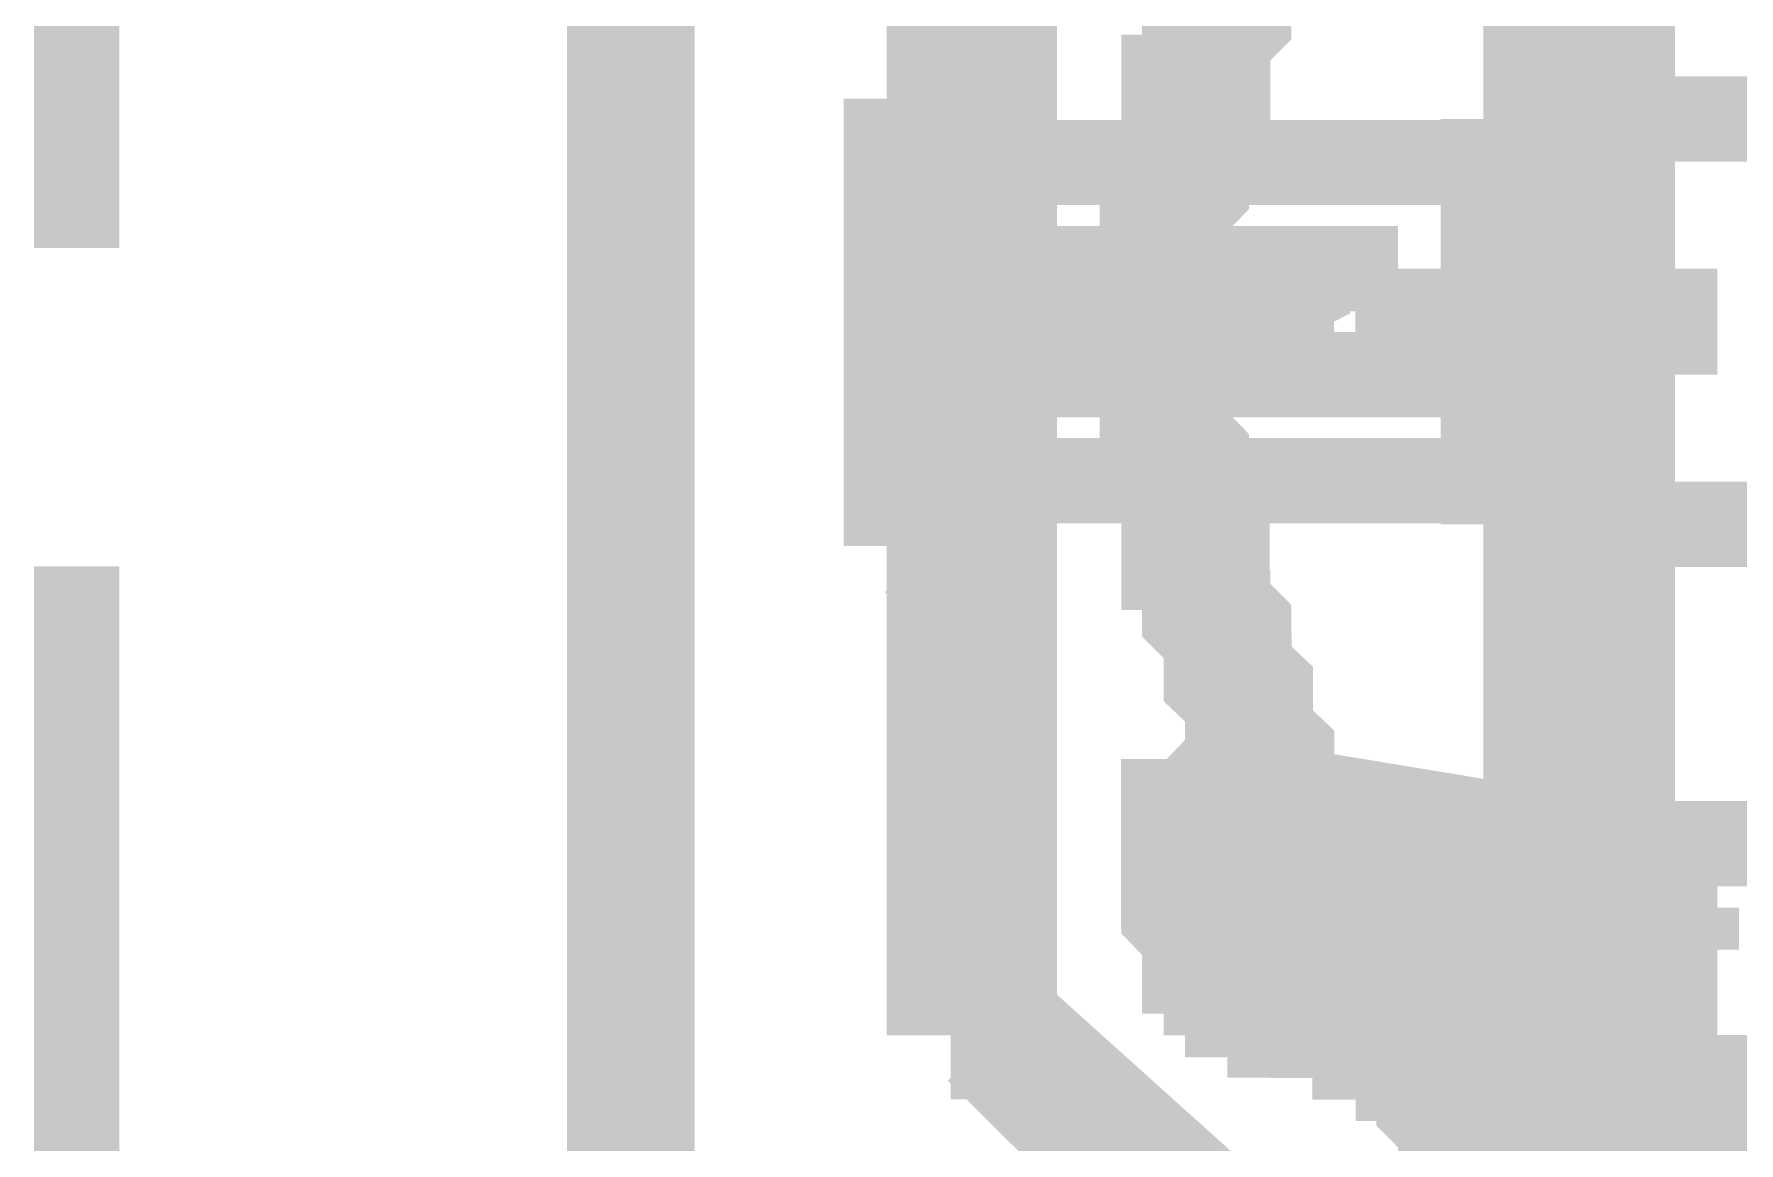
# Model space of a CAD drawing. Extents: x 0.1 to 11.6, y 0.3 to 16.2.
# Drawn here: x 8.1083 to 8.2417, y 13.3916 to 13.4783 of the extents above; entities that cross this region are included whole.
import ezdxf

# ---------------------------------------------------------------- set-up
doc = ezdxf.new("R2010")
doc.units = 0
doc.header["$MEASUREMENT"] = 0

msp = doc.modelspace()

# ---------------------------------------------------------------- linework, layer by layer
at = {"color": 0}
for points, const_width in [([(8.155, 13.25), (8.155, 13.9)], 0.01), ([(8.23167, 13.3867), (8.23167, 13.525)], 0.01), ([(8.22835, 13.3967), (8.22835, 13.515)], 0.01), ([(8.11165, 13.5133), (8.11165, 13.4616)], 0.00667), ([(8.18001, 13.51), (8.18001, 13.4017)], 0.01), ([(8.22667, 13.51), (8.22667, 13.4017)], 0.01), ([(8.185, 13.5084), (8.185, 13.4683)], 0.00667), ([(8.18164, 13.5), (8.18164, 13.4567)], 0.00667), ([(8.20833, 13.495), (8.20833, 13.4933), (8.20665, 13.4916), (8.20665, 13.49), (8.20665, 13.4883), (8.20503, 13.4883), (8.20503, 13.4867), (8.20503, 13.485), (8.20335, 13.4833), (8.20335, 13.4817), (8.20167, 13.48), (8.20167, 13.4783), (8.20167, 13.4767), (8.20167, 13.475), (8.19997, 13.475), (8.19997, 13.4733), (8.19997, 13.4717), (8.19997, 13.47), (8.19997, 13.4683), (8.19835, 13.4683)], 0.00667), ([(8.22835, 13.4867), (8.22835, 13.4233)], 0.00667), ([(8.20335, 13.485), (8.20167, 13.4833), (8.20167, 13.4817), (8.20167, 13.48), (8.19997, 13.4783), (8.19997, 13.4767), (8.19997, 13.475), (8.19997, 13.4733), (8.19835, 13.4733), (8.19835, 13.4717), (8.19835, 13.47), (8.19835, 13.4683), (8.19835, 13.4667), (8.19667, 13.465), (8.19667, 13.4633), (8.19667, 13.4616), (8.19667, 13.46), (8.19667, 13.4583), (8.19667, 13.4567), (8.19667, 13.455), (8.19667, 13.4533), (8.19667, 13.4517), (8.19667, 13.45), (8.19667, 13.4483), (8.19667, 13.4467), (8.19835, 13.445), (8.19835, 13.4434), (8.19835, 13.4417), (8.19835, 13.44), (8.19835, 13.4383), (8.19997, 13.4383), (8.19997, 13.4367), (8.19997, 13.435), (8.19997, 13.4333), (8.20167, 13.4316), (8.20167, 13.43), (8.20167, 13.4283), (8.20335, 13.4267), (8.20335, 13.425), (8.20335, 13.4233), (8.20503, 13.4217), (8.20503, 13.42), (8.20665, 13.4183), (8.20665, 13.4167), (8.20833, 13.415)], 0.01), ([(8.185, 13.48), (8.18164, 13.48)], 0.00667), ([(8.185, 13.4783), (8.185, 13.48)], 0.00667), ([(8.185, 13.48), (8.18668, 13.48)], 0.00667), ([(8.18164, 13.4783), (8.185, 13.4783)], 0.00667), ([(8.17665, 13.4733), (8.17665, 13.4383)], 0.01), ([(8.17665, 13.4733), (8.17833, 13.4733)], 0.01), ([(8.17833, 13.4733), (8.18001, 13.4733)], 0.01), ([(8.18001, 13.4733), (8.185, 13.475)], 0.00667), ([(8.22667, 13.4717), (8.22835, 13.4717)], 0.01), ([(8.18164, 13.4717), (8.185, 13.4733)], 0.00667), ([(8.18001, 13.4717), (8.185, 13.4717)], 0.00667), ([(8.18001, 13.4717), (8.18164, 13.4717)], 0.00667), ([(8.185, 13.4717), (8.18164, 13.47)], 0.00667), ([(8.185, 13.4717), (8.18668, 13.4717)], 0.00667), ([(8.22168, 13.44), (8.22168, 13.4717)], 0.00667), ([(8.22168, 13.4717), (8.22667, 13.4717)], 0.00667), ([(8.22835, 13.4717), (8.26833, 13.4717)], 0.00667), ([(8.185, 13.4667), (8.185, 13.4683)], 0.00667), ([(8.185, 13.4683), (8.22168, 13.4683)], 0.00667), ([(8.22835, 13.4683), (8.22999, 13.4683)], 0.00667), ([(8.185, 13.445), (8.185, 13.4667)], 0.00667), ([(8.17833, 13.4633), (8.17665, 13.4633)], 0.00667), ([(8.18001, 13.4633), (8.18001, 13.4616), (8.17833, 13.4616)], 0.00667), ([(8.17833, 13.4616), (8.17833, 13.4633)], 0.00667), ([(8.17833, 13.4616), (8.17833, 13.4483)], 0.00667), ([(8.18668, 13.46), (8.185, 13.4616)], 0.00667), ([(8.18668, 13.4517), (8.18668, 13.46)], 0.00667), ([(8.18668, 13.46), (8.19, 13.46)], 0.00667), ([(8.19, 13.46), (8.19, 13.4583), (8.18832, 13.4583), (8.18668, 13.4583), (8.18668, 13.4567)], 0.00667), ([(8.19, 13.4517), (8.19, 13.46)], 0.00667), ([(8.19, 13.4583), (8.19, 13.46)], 0.00667), ([(8.215, 13.46), (8.19, 13.46)], 0.00667), ([(8.215, 13.4517), (8.21669, 13.4517), (8.21669, 13.4533), (8.21832, 13.4533), (8.21832, 13.455), (8.21832, 13.4567), (8.21832, 13.4583), (8.21669, 13.4583), (8.215, 13.4583), (8.215, 13.46)], 0.00667), ([(8.23665, 13.46), (8.22835, 13.46)], 0.00667), ([(8.23665, 13.455), (8.23665, 13.46)], 0.00667), ([(8.19, 13.4533), (8.19, 13.4583)], 0.00667), ([(8.19, 13.4583), (8.20665, 13.4583)], 0.00667), ([(8.20833, 13.455), (8.20665, 13.4583)], 0.00667), ([(8.20665, 13.4533), (8.20665, 13.4583)], 0.00667), ([(8.18164, 13.4567), (8.18164, 13.4533)], 0.00667), ([(8.185, 13.4567), (8.18164, 13.4567)], 0.00667), ([(8.18668, 13.455), (8.18668, 13.4533), (8.18832, 13.4533), (8.18832, 13.4517), (8.19, 13.4517)], 0.00667), ([(8.20833, 13.455), (8.20665, 13.4533)], 0.00667), ([(8.23665, 13.455), (8.22835, 13.455)], 0.00667), ([(8.23665, 13.4517), (8.23665, 13.455)], 0.00667), ([(8.18164, 13.4533), (8.18164, 13.4117)], 0.00667), ([(8.185, 13.4533), (8.18164, 13.4533)], 0.00667), ([(8.19, 13.4533), (8.19, 13.4517)], 0.00667), ([(8.19, 13.4533), (8.20665, 13.4533)], 0.00667), ([(8.18668, 13.4517), (8.185, 13.45)], 0.00667), ([(8.18668, 13.4517), (8.19, 13.4517)], 0.00667), ([(8.215, 13.4517), (8.19, 13.4517)], 0.00667), ([(8.23665, 13.4517), (8.22835, 13.4517)], 0.00667), ([(8.17833, 13.4483), (8.17665, 13.4483)], 0.00667), ([(8.18001, 13.4483), (8.17833, 13.4483)], 0.00667), ([(8.17833, 13.4483), (8.18001, 13.4483)], 0.00667), ([(8.185, 13.445), (8.185, 13.4434)], 0.00667), ([(8.185, 13.4434), (8.22168, 13.4434)], 0.00667), ([(8.185, 13.4434), (8.185, 13.4017)], 0.00667), ([(8.19835, 13.4434), (8.19997, 13.4417), (8.19997, 13.44), (8.19997, 13.4383), (8.19997, 13.4367), (8.20167, 13.435), (8.20167, 13.4333), (8.20167, 13.4316), (8.20335, 13.43), (8.20335, 13.4283), (8.20335, 13.4267), (8.20503, 13.425), (8.20503, 13.4233), (8.20665, 13.4217), (8.20665, 13.42), (8.20833, 13.4183), (8.20833, 13.4167)], 0.00667), ([(8.22835, 13.4434), (8.22999, 13.4434)], 0.00667), ([(8.22667, 13.44), (8.22835, 13.44)], 0.01), ([(8.17665, 13.4383), (8.17833, 13.4383)], 0.01), ([(8.17833, 13.4383), (8.18001, 13.4367)], 0.01), ([(8.18001, 13.44), (8.185, 13.44)], 0.00667), ([(8.18001, 13.44), (8.18164, 13.44)], 0.00667), ([(8.18164, 13.44), (8.185, 13.44)], 0.00667), ([(8.185, 13.4383), (8.185, 13.44)], 0.00667), ([(8.22168, 13.44), (8.22667, 13.44)], 0.00667), ([(8.22835, 13.44), (8.26833, 13.44)], 0.00667), ([(8.185, 13.4383), (8.18164, 13.4383)], 0.00667), ([(8.11165, 13.4367), (8.11165, 13.3867)], 0.00667), ([(8.18001, 13.4367), (8.185, 13.4367)], 0.00667), ([(8.185, 13.4333), (8.18164, 13.4316)], 0.00667), ([(8.185, 13.4316), (8.185, 13.4333)], 0.00667), ([(8.18164, 13.4316), (8.185, 13.4316)], 0.00667), ([(8.185, 13.4316), (8.185, 13.43)], 0.00667), ([(8.18164, 13.43), (8.185, 13.43)], 0.00667), ([(8.185, 13.43), (8.18668, 13.43)], 0.00667), ([(8.18001, 13.4283), (8.18001, 13.4267)], 0.00667), ([(8.18001, 13.4283), (8.185, 13.4283)], 0.00667), ([(8.185, 13.4283), (8.18164, 13.4283)], 0.00667), ([(8.185, 13.4283), (8.18668, 13.4283)], 0.00667), ([(8.185, 13.4283), (8.18668, 13.4283)], 0.00667), ([(8.18001, 13.425), (8.185, 13.425)], 0.00667), ([(8.18001, 13.425), (8.18164, 13.425)], 0.00667), ([(8.185, 13.425), (8.18668, 13.425)], 0.00667), ([(8.22835, 13.425), (8.22835, 13.4233)], 0.00667), ([(8.22835, 13.4233), (8.22999, 13.4233)], 0.00667), ([(8.185, 13.4217), (8.18164, 13.4217)], 0.00667), ([(8.185, 13.4217), (8.18668, 13.4217)], 0.00667), ([(8.18164, 13.42), (8.185, 13.42)], 0.00667), ([(8.185, 13.4183), (8.185, 13.42)], 0.00667), ([(8.185, 13.42), (8.18668, 13.42)], 0.00667), ([(8.20833, 13.4167), (8.20665, 13.4183), (8.20503, 13.4183), (8.20335, 13.4183), (8.20335, 13.42), (8.20167, 13.42), (8.19997, 13.42), (8.19835, 13.4183), (8.19667, 13.4183), (8.19667, 13.4167), (8.19667, 13.415), (8.19667, 13.4134), (8.19667, 13.4117), (8.19835, 13.4117), (8.19835, 13.41)], 0.00667), ([(8.22168, 13.4167), (8.20167, 13.42)], 0.00667), ([(8.20167, 13.42), (8.20335, 13.42)], 0.00667), ([(8.18164, 13.4183), (8.185, 13.4183)], 0.00667), ([(8.185, 13.4183), (8.185, 13.4167)], 0.00667), ([(8.185, 13.4167), (8.18164, 13.4167)], 0.00667), ([(8.20833, 13.4017), (8.20665, 13.4017), (8.20665, 13.4033), (8.20503, 13.4033), (8.20335, 13.4033), (8.20335, 13.405), (8.20167, 13.405), (8.20167, 13.4067), (8.19997, 13.4067), (8.19997, 13.4083), (8.19835, 13.41), (8.19835, 13.4117), (8.19835, 13.4134), (8.19835, 13.415), (8.19997, 13.415), (8.20167, 13.415)], 0.01), ([(8.20167, 13.415), (8.20833, 13.415)], 0.01), ([(8.20833, 13.415), (8.215, 13.415)], 0.01), ([(8.22168, 13.415), (8.20833, 13.4167)], 0.00667), ([(8.215, 13.415), (8.215, 13.4017)], 0.01), ([(8.22168, 13.4167), (8.22168, 13.415)], 0.00667), ([(8.22168, 13.4167), (8.22168, 13.4134)], 0.00667), ([(8.22168, 13.4167), (8.22331, 13.4167)], 0.00667), ([(8.22835, 13.415), (8.22667, 13.415)], 0.01), ([(8.18001, 13.415), (8.18164, 13.415)], 0.00667), ([(8.18001, 13.415), (8.185, 13.415)], 0.00667), ([(8.185, 13.415), (8.18668, 13.415)], 0.00667), ([(8.21001, 13.4117), (8.21001, 13.4134)], 0.01), ([(8.215, 13.4134), (8.21001, 13.4134)], 0.01), ([(8.22168, 13.4017), (8.22168, 13.415)], 0.00667), ([(8.22168, 13.415), (8.22168, 13.4134)], 0.00667), ([(8.22168, 13.415), (8.22331, 13.415)], 0.00667), ([(8.22667, 13.415), (8.22331, 13.415)], 0.00667), ([(8.22835, 13.415), (8.22999, 13.415)], 0.00667), ([(8.22835, 13.415), (8.22835, 13.4017)], 0.00667), ([(8.24001, 13.415), (8.23665, 13.415)], 0.00667), ([(8.23665, 13.41), (8.23665, 13.415)], 0.00667), ([(8.28168, 13.415), (8.24001, 13.415)], 0.00667), ([(8.18001, 13.4134), (8.18001, 13.4117)], 0.00667), ([(8.185, 13.4117), (8.185, 13.4134)], 0.00667), ([(8.21001, 13.4117), (8.21001, 13.405)], 0.01), ([(8.22168, 13.4033), (8.22168, 13.4134)], 0.00667), ([(8.22331, 13.4117), (8.22168, 13.4117), (8.22168, 13.4134)], 0.00667), ([(8.22168, 13.4134), (8.22331, 13.4134)], 0.00667), ([(8.18001, 13.4117), (8.185, 13.4117)], 0.00667), ([(8.18164, 13.4117), (8.18164, 13.41)], 0.00667), ([(8.185, 13.4117), (8.18164, 13.4117)], 0.00667), ([(8.22331, 13.4117), (8.22667, 13.4117)], 0.00667), ([(8.23665, 13.4117), (8.22835, 13.4117)], 0.00667), ([(8.23665, 13.4117), (8.23665, 13.405)], 0.00667), ([(8.23665, 13.41), (8.23665, 13.4117)], 0.00667), ([(8.18164, 13.41), (8.18164, 13.4033)], 0.00667), ([(8.185, 13.41), (8.18164, 13.41)], 0.00667), ([(8.18164, 13.41), (8.18332, 13.41)], 0.00667), ([(8.21332, 13.41), (8.21001, 13.41)], 0.00667), ([(8.21332, 13.41), (8.21332, 13.4083)], 0.00667), ([(8.22835, 13.41), (8.22835, 13.4067)], 0.00667), ([(8.22835, 13.41), (8.22999, 13.41)], 0.00667), ([(8.23833, 13.41), (8.22835, 13.41)], 0.00667), ([(8.23665, 13.41), (8.23665, 13.4067)], 0.00667), ([(8.23833, 13.41), (8.23833, 13.4067)], 0.00667), ([(8.21332, 13.4083), (8.21001, 13.4083)], 0.00667), ([(8.21332, 13.4083), (8.21332, 13.4067)], 0.00667), ([(8.21332, 13.4067), (8.21001, 13.4067)], 0.00667), ([(8.22835, 13.4067), (8.22999, 13.4067)], 0.00667), ([(8.23833, 13.4067), (8.22835, 13.4067)], 0.00667), ([(8.23665, 13.4067), (8.23665, 13.405)], 0.00667), ([(8.23665, 13.3967), (8.23665, 13.4067)], 0.00667), ([(8.21001, 13.405), (8.21001, 13.4033)], 0.01), ([(8.215, 13.4033), (8.21001, 13.4033)], 0.01), ([(8.22168, 13.4033), (8.22168, 13.405), (8.22331, 13.405)], 0.00667), ([(8.22331, 13.405), (8.22667, 13.405)], 0.00667), ([(8.23665, 13.405), (8.22835, 13.405)], 0.00667), ([(8.18001, 13.4017), (8.18001, 13.4)], 0.01), ([(8.18001, 13.4033), (8.18164, 13.4033)], 0.00667), ([(8.18001, 13.4033), (8.18164, 13.4033)], 0.00667), ([(8.18001, 13.4033), (8.18164, 13.4033)], 0.00667), ([(8.18164, 13.4033), (8.185, 13.4033)], 0.00667), ([(8.20335, 13.4033), (8.20503, 13.4033), (8.20503, 13.4017), (8.20665, 13.4017), (8.20833, 13.4017), (8.20833, 13.4), (8.21001, 13.4), (8.21164, 13.4), (8.21164, 13.3983), (8.21332, 13.3983), (8.215, 13.3983), (8.21669, 13.3983), (8.21669, 13.4), (8.21669, 13.4017), (8.21832, 13.4017)], 0.00667), ([(8.215, 13.4017), (8.20833, 13.4017)], 0.01), ([(8.215, 13.4017), (8.21669, 13.4017)], 0.01), ([(8.215, 13.4017), (8.21669, 13.4017)], 0.01), ([(8.21669, 13.3834), (8.21832, 13.3834), (8.22, 13.385), (8.22, 13.3867), (8.22, 13.3883), (8.22, 13.39), (8.22, 13.3917), (8.22, 13.3933), (8.21832, 13.395), (8.21832, 13.3967), (8.21832, 13.3983), (8.21669, 13.3983), (8.21669, 13.4), (8.21669, 13.4017)], 0.01), ([(8.22168, 13.4033), (8.22168, 13.4017)], 0.00667), ([(8.22168, 13.4033), (8.22168, 13.4)], 0.00667), ([(8.22168, 13.4033), (8.22331, 13.4033)], 0.00667), ([(8.22667, 13.4017), (8.22667, 13.3983)], 0.01), ([(8.22835, 13.4017), (8.22667, 13.4017)], 0.01), ([(8.18164, 13.4), (8.18001, 13.4)], 0.01), ([(8.18332, 13.4), (8.18164, 13.4)], 0.01), ([(8.18332, 13.4), (8.19997, 13.3834)], 0.01), ([(8.185, 13.4017), (8.20167, 13.3867)], 0.00667), ([(8.185, 13.4017), (8.18668, 13.4017)], 0.00667), ([(8.21832, 13.3867), (8.22, 13.3867), (8.22168, 13.3867), (8.22168, 13.3883), (8.22168, 13.39), (8.22168, 13.3917), (8.22168, 13.3933), (8.22, 13.395), (8.22, 13.3967), (8.22, 13.3983), (8.21832, 13.3983), (8.21832, 13.4), (8.21832, 13.4017)], 0.00667), ([(8.21832, 13.4017), (8.22, 13.4017)], 0.00667), ([(8.21832, 13.4017), (8.22168, 13.4017)], 0.00667), ([(8.22168, 13.4017), (8.22168, 13.4)], 0.00667), ([(8.22331, 13.4017), (8.22168, 13.4017)], 0.00667), ([(8.22667, 13.4017), (8.22331, 13.4017)], 0.00667), ([(8.22835, 13.4017), (8.22999, 13.4017)], 0.00667), ([(8.215, 13.3983), (8.22168, 13.4)], 0.00667), ([(8.22168, 13.4), (8.22331, 13.4)], 0.00667), ([(8.22667, 13.3983), (8.22667, 13.3967), (8.22835, 13.3967), (8.22835, 13.395), (8.22999, 13.395)], 0.01), ([(8.215, 13.3983), (8.21669, 13.3983)], 0.00667), ([(8.23167, 13.3967), (8.22835, 13.3967)], 0.01), ([(8.22999, 13.395), (8.23167, 13.395)], 0.01), ([(8.22999, 13.395), (8.22999, 13.3834)], 0.01), ([(8.23167, 13.395), (8.22999, 13.395)], 0.01), ([(8.23167, 13.3967), (8.24001, 13.3967)], 0.00667), ([(8.24001, 13.3967), (8.24501, 13.3967)], 0.00667), ([(8.24001, 13.3967), (8.24001, 13.39)], 0.00667), ([(8.24164, 13.395), (8.23167, 13.395)], 0.00667), ([(8.24669, 13.3834), (8.24501, 13.3834), (8.24333, 13.3834), (8.24333, 13.385), (8.24333, 13.3867), (8.24164, 13.3867), (8.24164, 13.3883), (8.24164, 13.39), (8.24164, 13.3917), (8.24164, 13.3933), (8.24164, 13.395)], 0.00667), ([(8.24669, 13.3867), (8.24501, 13.3867), (8.24333, 13.3867), (8.24333, 13.3883), (8.24333, 13.39), (8.24164, 13.39), (8.24164, 13.3917), (8.24164, 13.3933), (8.24164, 13.395)], 0.00667), ([(8.25667, 13.39), (8.24001, 13.39)], 0.00667), ([(8.23167, 13.3867), (8.22999, 13.3867)], 0.01), ([(8.23167, 13.3867), (8.23335, 13.385), (8.23503, 13.3834)], 0.01)]:
    msp.add_lwpolyline(points, dxfattribs=dict(at, const_width=const_width))

doc.saveas('drawing.dxf')
